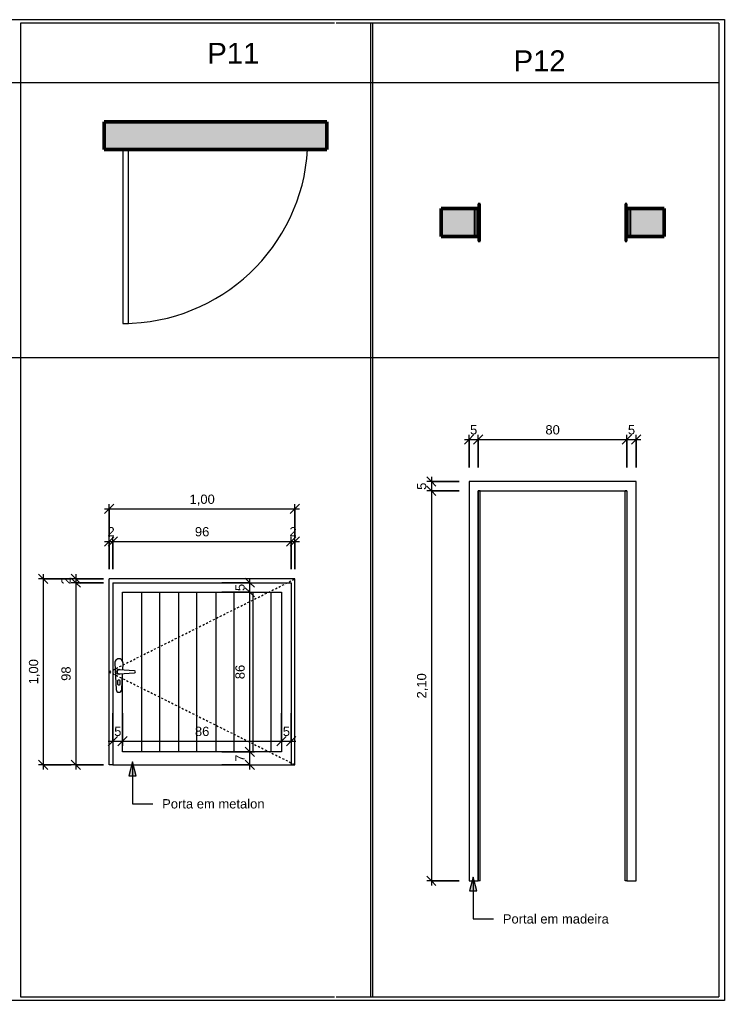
# Model space of a CAD drawing. Header units: millimetres. Extents: x 502 to 64776, y -45 to 5297.
# Drawn here: x 35414 to 39209, y -45 to 5235 of the extents above; entities that cross this region are included whole.
import ezdxf

# ---------------------------------------------------------------- set-up
doc = ezdxf.new("R2010")
doc.units = ezdxf.units.MM
doc.linetypes.add('Traço', pattern=[20.833333, 10.416667, -10.416667])
for name, color, linetype, lineweight in [('A-ANNO-DIMS', 211, 'Continuous', 9), ('A-ANNO-DIMS-25', 211, 'Continuous', 9), ('A-DETL-THIN', 151, 'Continuous', 9), ('A-DOOR', 31, 'Continuous', 25), ('A-DOOR-FRAM', 31, 'Continuous', 9), ('A-WALL', 113, 'Continuous', 50), ('A-WALL-PATT', 111, 'Continuous', 25), ('G-ANNO-TEXT', 231, 'Continuous', 9)]:
    doc.layers.add(name, color=color, linetype=linetype, lineweight=lineweight)
doc.styles.add('@Arial Unicode MS', font='ARIALUNI.TTF', dxfattribs={"height": 50})
doc.styles.add('Arial', font='arial.ttf', dxfattribs={"height": 112.5})
doc.styles.add('Arial_2', font='arial.ttf', dxfattribs={"height": 50})
doc.dimstyles.new('CRT_-__Metros_-_Linha_de_chamada_3_5_mm', dxfattribs={"dimscale": 304.8, "dimtxt": 50.292243, "dimasz": 0.164042, "dimexe": 0.082021, "dimexo": 0.0625, "dimgap": 0.04101, "dimtad": 1, "dimlfac": 0.001, "dimrnd": 0.01, "dimzin": 0, "dimdsep": 46, "dimtxsty": '@Arial Unicode MS', "dimblk1": 'OBLIQUE', "dimblk2": 'OBLIQUE', "dimsah": 1, "dimcen": 0.09, "dimdle": 0.082021, "dimazin": 0, "dimtfac": 1, "dimtdec": 4, "dimtix": 1, "dimtmove": 0, "dimatfit": 3, "dimfxl": 0.492126, "dimfxlon": 1, "dimtvp": 1, "dimtolj": 1, "dimtzin": 0, "dimarcsym": 2})
doc.dimstyles.new('CRT_-__Metros_-_Linha_de_chamada_3_5_mm_1', dxfattribs={"dimscale": 304.8, "dimtxt": 50.292243, "dimasz": 0.164042, "dimexe": 0.082021, "dimexo": 0.0625, "dimgap": 0.04101, "dimtad": 1, "dimdec": 0, "dimlfac": 0.1, "dimdsep": 46, "dimtxsty": '@Arial Unicode MS', "dimblk1": 'OBLIQUE', "dimblk2": 'OBLIQUE', "dimsah": 1, "dimcen": 0.09, "dimdle": 0.082021, "dimazin": 0, "dimtfac": 1, "dimtdec": 4, "dimtix": 1, "dimtmove": 0, "dimatfit": 3, "dimfxl": 0.492126, "dimfxlon": 1, "dimtvp": 1, "dimtolj": 1, "dimtzin": 0, "dimarcsym": 2})

# ---------------------------------------------------------------- blocks, each defined once
blk = doc.blocks.new('Family - ___-4161208-DETALHAMENTO DE PORTAS 02')
at = {"layer": 'A-DOOR', "linetype": 'Traço', "lineweight": 9}
for q in [(15922.2, 2223.4), (15922.2, 1223.4)]:
    blk.add_line((14922.2, 1723.4), q, dxfattribs=at)
at = {"layer": 'A-DOOR', "lineweight": 9}
for p, q in [((14922.2, 1223.4), (14922.2, 2223.4)), ((15922.2, 2223.4), (14922.2, 2223.4)), ((15922.2, 1223.4), (15922.2, 2223.4)), ((14942.2, 2203.4), (14942.2, 1223.4)), ((14942.2, 2203.4), (15902.2, 2203.4)), ((15902.2, 2203.4), (15902.2, 1223.4)), ((14994.2, 1781.1), (14994.2, 2151.4)), ((14994.2, 2151.4), (15850.2, 2151.4)), ((15095.7, 2151.4), (15095.7, 1293.4)), ((15192.7, 2151.4), (15192.7, 1293.4)), ((15192.7, 2151.4), (15192.7, 1293.4)), ((15295.7, 2151.4), (15295.7, 1293.4)), ((15392.7, 2151.4), (15392.7, 1293.4)), ((15392.7, 2151.4), (15392.7, 1293.4)), ((15495.7, 2151.4), (15495.7, 1293.4)), ((15592.7, 2151.4), (15592.7, 1293.4)), ((15592.7, 2151.4), (15592.7, 1293.4)), ((15695.7, 2151.4), (15695.7, 1293.4)), ((15792.7, 2151.4), (15792.7, 1293.4)), ((15792.7, 2151.4), (15792.7, 1293.4)), ((15850.2, 2151.4), (15850.2, 1293.4)), ((14951.8, 1769.7), (14959.2, 1627.6)), ((14994.7, 1732.5), (14996.7, 1769.7)), ((15058.5, 1729.4), (14974.7, 1733.4)), ((14974.7, 1713.4), (15058.5, 1717.4)), ((14989.2, 1627.6), (14993.8, 1714.3)), ((14994.2, 1293.4), (14994.2, 1714.4)), ((14966.7, 1674.9), (14966.7, 1656.9)), ((14978.2, 1678.4), (14970.2, 1678.4)), ((14970.2, 1653.4), (14978.2, 1653.4)), ((14981.7, 1656.9), (14981.7, 1674.9)), ((15850.2, 1293.4), (14994.2, 1293.4)), ((14942.2, 1223.4), (14922.2, 1223.4)), ((14942.2, 1223.4), (15902.2, 1223.4)), ((15902.2, 1223.4), (15922.2, 1223.4))]:
    blk.add_line(p, q, dxfattribs=at)
for centre, radius, start, end in [((14974.2, 1770.9), 22.5, 356.983, 183.017), ((14974.2, 1723.4), 12.5, 55.4333, 180), ((14974.2, 1723.4), 12.5, 180, 304.5667), ((14974.2, 1723.4), 10, 87.2706, 272.7294), ((15058.2, 1723.4), 6, 272.7294, 87.2706), ((14970.2, 1674.9), 3.5, 90, 180), ((14970.2, 1656.9), 3.5, 180, 270), ((14978.2, 1674.9), 3.5, 0, 90), ((14978.2, 1656.9), 3.5, 270, 0), ((14974.2, 1628.4), 15, 183.017, 356.9955)]:
    blk.add_arc(centre, radius, start, end, dxfattribs=at)
blk = doc.blocks.new('Family - ___-4161210-DETALHAMENTO DE PORTAS 02')
at = {"layer": 'A-WALL-PATT'}
blk.add_hatch(color=256, dxfattribs=at).paths.add_polyline_path([(16094.2, 4535.1), (16094.2, 4685.1), (14894.2, 4685.1), (14894.2, 4535.1)])
at = {"layer": 'A-DOOR', "lineweight": 9}
for p, q in [((14996.2, 4535.1), (14996.2, 3599.1)), ((15026.2, 3599.1), (15026.2, 4535.1)), ((14996.2, 3599.1), (15026.2, 3599.1))]:
    blk.add_line(p, q, dxfattribs=at)
blk.add_arc((14996.2, 4595.1), 996, 270, 356.5441, dxfattribs=at)
at = {"layer": 'A-WALL'}
for p, q in [((16094.2, 4685.1), (14894.2, 4685.1)), ((14894.2, 4685.1), (14894.2, 4535.1)), ((16094.2, 4535.1), (16094.2, 4685.1)), ((14894.2, 4535.1), (16094.2, 4535.1))]:
    blk.add_line(p, q, dxfattribs=at)
blk = doc.blocks.new('Family - ___-4291810-DETALHAMENTO DE PORTAS 02')
at = {"layer": 'A-DOOR', "lineweight": 9}
for p, q in [((16909.4, 2697.5), (16909.4, 597.5)), ((16919.4, 2697.5), (16909.4, 2697.5)), ((16919.4, 597.5), (16919.4, 2697.5)), ((17699.4, 597.5), (17699.4, 2697.5)), ((17709.4, 2697.5), (17699.4, 2697.5)), ((17709.4, 2697.5), (17709.4, 597.5)), ((16919.4, 597.5), (16909.4, 597.5)), ((17709.4, 597.5), (17699.4, 597.5))]:
    blk.add_line(p, q, dxfattribs=at)
at = {"layer": 'A-DOOR-FRAM'}
for p, q in [((17759.4, 2747.5), (16859.4, 2747.5)), ((16859.4, 2747.5), (16859.4, 597.5)), ((17759.4, 597.5), (17759.4, 2747.5)), ((16909.4, 597.5), (16909.4, 2697.5)), ((16909.4, 2697.5), (17709.4, 2697.5)), ((17709.4, 2697.5), (17709.4, 597.5)), ((16859.4, 597.5), (16909.4, 597.5)), ((17709.4, 597.5), (17759.4, 597.5))]:
    blk.add_line(p, q, dxfattribs=at)
blk = doc.blocks.new('Family - ___-4291812-DETALHAMENTO DE PORTAS 02')
at = {"layer": 'A-WALL-PATT'}
h = blk.add_hatch(color=256, dxfattribs=at)
h.paths.add_polyline_path([(16909.4, 4067.1), (16909.4, 4217.1), (16709.4, 4217.1), (16709.4, 4067.1)])
h.paths.add_polyline_path([(17709.4, 4067.1), (17909.4, 4067.1), (17909.4, 4217.1), (17709.4, 4217.1)])
at = {"layer": 'A-DOOR'}
for p, q in [((16919.4, 4242.1), (16909.4, 4242.1)), ((16909.4, 4242.1), (16909.4, 4217.1)), ((16919.4, 4042.1), (16919.4, 4242.1)), ((17699.4, 4242.1), (17699.4, 4042.1)), ((17709.4, 4242.1), (17699.4, 4242.1)), ((17709.4, 4217.1), (17709.4, 4242.1)), ((16909.4, 4217.1), (16889.4, 4217.1)), ((16889.4, 4217.1), (16889.4, 4067.1)), ((17729.4, 4217.1), (17709.4, 4217.1)), ((17729.4, 4067.1), (17729.4, 4217.1)), ((16889.4, 4067.1), (16909.4, 4067.1)), ((16909.4, 4067.1), (16909.4, 4042.1)), ((17709.4, 4042.1), (17709.4, 4067.1)), ((17709.4, 4067.1), (17729.4, 4067.1)), ((16909.4, 4042.1), (16919.4, 4042.1)), ((17699.4, 4042.1), (17709.4, 4042.1))]:
    blk.add_line(p, q, dxfattribs=at)
at = {"layer": 'A-WALL'}
for p, q in [((16909.4, 4217.1), (16709.4, 4217.1)), ((16709.4, 4217.1), (16709.4, 4067.1)), ((16909.4, 4067.1), (16909.4, 4217.1)), ((17909.4, 4217.1), (17709.4, 4217.1)), ((17709.4, 4217.1), (17709.4, 4067.1)), ((17909.4, 4067.1), (17909.4, 4217.1)), ((16709.4, 4067.1), (16909.4, 4067.1)), ((17709.4, 4067.1), (17909.4, 4067.1))]:
    blk.add_line(p, q, dxfattribs=at)
blk = doc.blocks.new('DIMBLOCK93-DETALHAMENTO DE PORTAS 02')
at = {"layer": 'A-ANNO-DIMS-25', "lineweight": 18}
for p, q in [((35716.7, 2223.4), (35691.7, 2248.4)), ((35716.7, 2203.4), (35691.7, 2228.4)), ((35716.7, 2223.4), (35741.7, 2198.4)), ((35716.7, 2203.4), (35741.7, 2178.4))]:
    blk.add_line(p, q, dxfattribs=at)
at = {"layer": 'A-ANNO-DIMS-25'}
for p, q in [((35866.7, 2223.4), (35691.7, 2223.4)), ((35716.7, 2248.4), (35716.7, 2203.4)), ((35716.7, 2223.4), (35866.7, 2223.4)), ((35866.7, 2203.4), (35691.7, 2203.4)), ((35716.7, 2203.4), (35866.7, 2203.4))]:
    blk.add_line(p, q, dxfattribs=at)
at = {"layer": 'A-ANNO-DIMS-25', "color": 0, "insert": (35639.3, 2194.1), "char_height": 50, "width": 46.468, "attachment_point": 1, "rotation": 90, "line_spacing_factor": 1.117605, "style": '@Arial Unicode MS'}
blk.add_mtext('2', dxfattribs=at)
blk = doc.blocks.new('_Oblique')
at = {"color": 0, "linetype": 'ByBlock', "lineweight": -2}
blk.add_line((-0.5, -0.5), (0.5, 0.5), dxfattribs=at)
blk = doc.blocks.new('DIMBLOCK94-DETALHAMENTO DE PORTAS 02')
at = {"layer": 'A-ANNO-DIMS-25', "lineweight": 18}
for p, q in [((35716.7, 2203.4), (35691.7, 2228.4)), ((35716.7, 2203.4), (35741.7, 2178.4)), ((35716.7, 1223.4), (35691.7, 1248.4)), ((35716.7, 1223.4), (35741.7, 1198.4))]:
    blk.add_line(p, q, dxfattribs=at)
at = {"layer": 'A-ANNO-DIMS-25'}
for p, q in [((35866.7, 2203.4), (35691.7, 2203.4)), ((35716.7, 2203.4), (35716.7, 1198.4)), ((35716.7, 2203.4), (35866.7, 2203.4)), ((35866.7, 1223.4), (35691.7, 1223.4)), ((35716.7, 1223.4), (35866.7, 1223.4))]:
    blk.add_line(p, q, dxfattribs=at)
at = {"layer": 'A-ANNO-DIMS-25', "color": 0, "insert": (35639.3, 1674.7), "char_height": 50, "width": 92.937, "attachment_point": 1, "rotation": 90, "line_spacing_factor": 1.117605, "style": '@Arial Unicode MS'}
blk.add_mtext('98', dxfattribs=at)
blk = doc.blocks.new('DIMBLOCK95-DETALHAMENTO DE PORTAS 02')
at = {"layer": 'A-ANNO-DIMS-25', "lineweight": 18}
for p, q in [((35897, 2425.3), (35922, 2450.3)), ((35917, 2425.3), (35942, 2450.3)), ((35897, 2425.3), (35872, 2400.3)), ((35917, 2425.3), (35892, 2400.3))]:
    blk.add_line(p, q, dxfattribs=at)
at = {"layer": 'A-ANNO-DIMS-25'}
for p, q in [((35897, 2275.3), (35897, 2450.3)), ((35917, 2275.3), (35917, 2450.3)), ((35872, 2425.3), (35917, 2425.3)), ((35897, 2425.3), (35897, 2275.3)), ((35917, 2425.3), (35917, 2275.3))]:
    blk.add_line(p, q, dxfattribs=at)
at = {"layer": 'A-ANNO-DIMS-25', "color": 0, "insert": (35887.6, 2502.7), "char_height": 50, "width": 46.468, "attachment_point": 1, "line_spacing_factor": 1.117605, "style": '@Arial Unicode MS'}
blk.add_mtext('2', dxfattribs=at)
blk = doc.blocks.new('DIMBLOCK96-DETALHAMENTO DE PORTAS 02')
at = {"layer": 'A-ANNO-DIMS-25', "lineweight": 18}
for p, q in [((35917, 2425.3), (35942, 2450.3)), ((36877, 2425.3), (36902, 2450.3)), ((35917, 2425.3), (35892, 2400.3)), ((36877, 2425.3), (36852, 2400.3))]:
    blk.add_line(p, q, dxfattribs=at)
at = {"layer": 'A-ANNO-DIMS-25'}
for p, q in [((35917, 2275.3), (35917, 2450.3)), ((36877, 2275.3), (36877, 2450.3)), ((35917, 2425.3), (36877, 2425.3)), ((35917, 2425.3), (35917, 2275.3)), ((36877, 2425.3), (36877, 2275.3))]:
    blk.add_line(p, q, dxfattribs=at)
at = {"layer": 'A-ANNO-DIMS-25', "color": 0, "insert": (36358.3, 2502.7), "char_height": 50, "width": 92.937, "attachment_point": 1, "line_spacing_factor": 1.117605, "style": '@Arial Unicode MS'}
blk.add_mtext('96', dxfattribs=at)
blk = doc.blocks.new('DIMBLOCK97-DETALHAMENTO DE PORTAS 02')
at = {"layer": 'A-ANNO-DIMS-25', "lineweight": 18}
for p, q in [((36877, 2425.3), (36902, 2450.3)), ((36897, 2425.3), (36922, 2450.3)), ((36877, 2425.3), (36852, 2400.3)), ((36897, 2425.3), (36872, 2400.3))]:
    blk.add_line(p, q, dxfattribs=at)
at = {"layer": 'A-ANNO-DIMS-25'}
for p, q in [((36877, 2275.3), (36877, 2450.3)), ((36897, 2275.3), (36897, 2450.3)), ((36877, 2425.3), (36922, 2425.3)), ((36877, 2425.3), (36877, 2275.3)), ((36897, 2425.3), (36897, 2275.3))]:
    blk.add_line(p, q, dxfattribs=at)
at = {"layer": 'A-ANNO-DIMS-25', "color": 0, "insert": (36867.6, 2502.7), "char_height": 50, "width": 46.468, "attachment_point": 1, "line_spacing_factor": 1.117605, "style": '@Arial Unicode MS'}
blk.add_mtext('2', dxfattribs=at)
blk = doc.blocks.new('DIMBLOCK98-DETALHAMENTO DE PORTAS 02')
at = {"layer": 'A-ANNO-DIMS-25'}
for p, q in [((36503.6, 1293.4), (36678.6, 1293.4)), ((36653.6, 1293.4), (36503.6, 1293.4)), ((36653.6, 1198.4), (36653.6, 1293.4)), ((36503.6, 1223.4), (36678.6, 1223.4)), ((36653.6, 1223.4), (36503.6, 1223.4))]:
    blk.add_line(p, q, dxfattribs=at)
at = {"layer": 'A-ANNO-DIMS-25', "lineweight": 18}
for p, q in [((36653.6, 1293.4), (36628.6, 1318.4)), ((36653.6, 1293.4), (36678.6, 1268.4)), ((36653.6, 1223.4), (36628.6, 1248.4)), ((36653.6, 1223.4), (36678.6, 1198.4))]:
    blk.add_line(p, q, dxfattribs=at)
at = {"layer": 'A-ANNO-DIMS-25', "color": 0, "insert": (36576.2, 1239.1), "char_height": 50, "width": 46.468, "attachment_point": 1, "rotation": 90, "line_spacing_factor": 1.117605, "style": '@Arial Unicode MS'}
blk.add_mtext('7', dxfattribs=at)
blk = doc.blocks.new('DIMBLOCK99-DETALHAMENTO DE PORTAS 02')
at = {"layer": 'A-ANNO-DIMS-25', "lineweight": 18}
for p, q in [((36653.6, 2151.4), (36628.6, 2176.4)), ((36653.6, 2151.4), (36678.6, 2126.4)), ((36653.6, 1293.4), (36628.6, 1318.4)), ((36653.6, 1293.4), (36678.6, 1268.4))]:
    blk.add_line(p, q, dxfattribs=at)
at = {"layer": 'A-ANNO-DIMS-25'}
for p, q in [((36503.6, 2151.4), (36678.6, 2151.4)), ((36653.6, 2151.4), (36503.6, 2151.4)), ((36653.6, 1293.4), (36653.6, 2151.4)), ((36503.6, 1293.4), (36678.6, 1293.4)), ((36653.6, 1293.4), (36503.6, 1293.4))]:
    blk.add_line(p, q, dxfattribs=at)
at = {"layer": 'A-ANNO-DIMS-25', "color": 0, "insert": (36576.2, 1683.7), "char_height": 50, "width": 92.937, "attachment_point": 1, "rotation": 90, "line_spacing_factor": 1.117605, "style": '@Arial Unicode MS'}
blk.add_mtext('86', dxfattribs=at)
blk = doc.blocks.new('DIMBLOCK100-DETALHAMENTO DE PORTAS 02')
at = {"layer": 'A-ANNO-DIMS-25', "lineweight": 18}
for p, q in [((36653.6, 2203.4), (36628.6, 2228.4)), ((36653.6, 2151.4), (36628.6, 2176.4)), ((36653.6, 2203.4), (36678.6, 2178.4)), ((36653.6, 2151.4), (36678.6, 2126.4))]:
    blk.add_line(p, q, dxfattribs=at)
at = {"layer": 'A-ANNO-DIMS-25'}
for p, q in [((36653.6, 2151.4), (36653.6, 2228.4)), ((36503.6, 2203.4), (36678.6, 2203.4)), ((36653.6, 2203.4), (36503.6, 2203.4)), ((36503.6, 2151.4), (36678.6, 2151.4)), ((36653.6, 2151.4), (36503.6, 2151.4))]:
    blk.add_line(p, q, dxfattribs=at)
at = {"layer": 'A-ANNO-DIMS-25', "color": 0, "insert": (36576.2, 2158.1), "char_height": 50, "width": 46.468, "attachment_point": 1, "rotation": 90, "line_spacing_factor": 1.117605, "style": '@Arial Unicode MS'}
blk.add_mtext('5', dxfattribs=at)
blk = doc.blocks.new('DIMBLOCK101-DETALHAMENTO DE PORTAS 02')
at = {"layer": 'A-ANNO-DIMS-25'}
for p, q in [((35917, 1500.4), (35917, 1325.4)), ((35917, 1350.4), (35917, 1500.4)), ((35969, 1500.4), (35969, 1325.4)), ((35969, 1350.4), (35969, 1500.4)), ((35892, 1350.4), (35969, 1350.4))]:
    blk.add_line(p, q, dxfattribs=at)
at = {"layer": 'A-ANNO-DIMS-25', "lineweight": 18}
for p, q in [((35917, 1350.4), (35942, 1375.4)), ((35969, 1350.4), (35994, 1375.4)), ((35917, 1350.4), (35892, 1325.4)), ((35969, 1350.4), (35944, 1325.4))]:
    blk.add_line(p, q, dxfattribs=at)
at = {"layer": 'A-ANNO-DIMS-25', "color": 0, "insert": (35923.6, 1427.8), "char_height": 50, "width": 46.468, "attachment_point": 1, "line_spacing_factor": 1.117605, "style": '@Arial Unicode MS'}
blk.add_mtext('5', dxfattribs=at)
blk = doc.blocks.new('DIMBLOCK102-DETALHAMENTO DE PORTAS 02')
at = {"layer": 'A-ANNO-DIMS-25'}
for p, q in [((35969, 1500.4), (35969, 1325.4)), ((35969, 1350.4), (35969, 1500.4)), ((36825, 1500.4), (36825, 1325.4)), ((36825, 1350.4), (36825, 1500.4)), ((35969, 1350.4), (36825, 1350.4))]:
    blk.add_line(p, q, dxfattribs=at)
at = {"layer": 'A-ANNO-DIMS-25', "lineweight": 18}
for p, q in [((35969, 1350.4), (35994, 1375.4)), ((36825, 1350.4), (36850, 1375.4)), ((35969, 1350.4), (35944, 1325.4)), ((36825, 1350.4), (36800, 1325.4))]:
    blk.add_line(p, q, dxfattribs=at)
at = {"layer": 'A-ANNO-DIMS-25', "color": 0, "insert": (36358.3, 1427.8), "char_height": 50, "width": 92.937, "attachment_point": 1, "line_spacing_factor": 1.117605, "style": '@Arial Unicode MS'}
blk.add_mtext('86', dxfattribs=at)
blk = doc.blocks.new('DIMBLOCK103-DETALHAMENTO DE PORTAS 02')
at = {"layer": 'A-ANNO-DIMS-25'}
for p, q in [((36825, 1500.4), (36825, 1325.4)), ((36825, 1350.4), (36825, 1500.4)), ((36877, 1500.4), (36877, 1325.4)), ((36877, 1350.4), (36877, 1500.4)), ((36825, 1350.4), (36902, 1350.4))]:
    blk.add_line(p, q, dxfattribs=at)
at = {"layer": 'A-ANNO-DIMS-25', "lineweight": 18}
for p, q in [((36825, 1350.4), (36850, 1375.4)), ((36877, 1350.4), (36902, 1375.4)), ((36825, 1350.4), (36800, 1325.4)), ((36877, 1350.4), (36852, 1325.4))]:
    blk.add_line(p, q, dxfattribs=at)
at = {"layer": 'A-ANNO-DIMS-25', "color": 0, "insert": (36831.6, 1427.8), "char_height": 50, "width": 46.468, "attachment_point": 1, "line_spacing_factor": 1.117605, "style": '@Arial Unicode MS'}
blk.add_mtext('5', dxfattribs=at)
blk = doc.blocks.new('DIMBLOCK104-DETALHAMENTO DE PORTAS 02')
at = {"layer": 'A-ANNO-DIMS-25'}
for p, q in [((35872, 2600.3), (36922, 2600.3)), ((35897, 2450.3), (35897, 2625.3)), ((35897, 2600.3), (35897, 2450.3)), ((36897, 2450.3), (36897, 2625.3)), ((36897, 2600.3), (36897, 2450.3))]:
    blk.add_line(p, q, dxfattribs=at)
at = {"layer": 'A-ANNO-DIMS-25', "lineweight": 18}
for p, q in [((35897, 2600.3), (35872, 2575.3)), ((35897, 2600.3), (35922, 2625.3)), ((36897, 2600.3), (36872, 2575.3)), ((36897, 2600.3), (36922, 2625.3))]:
    blk.add_line(p, q, dxfattribs=at)
at = {"layer": 'A-ANNO-DIMS-25', "color": 0, "insert": (36329.4, 2677.7), "char_height": 50, "width": 162.337, "attachment_point": 1, "line_spacing_factor": 1.117605, "style": '@Arial Unicode MS'}
blk.add_mtext('1,00', dxfattribs=at)
blk = doc.blocks.new('DIMBLOCK105-DETALHAMENTO DE PORTAS 02')
at = {"layer": 'A-ANNO-DIMS-25', "lineweight": 18}
for p, q in [((35541.7, 2223.4), (35516.7, 2248.4)), ((35541.7, 2223.4), (35566.7, 2198.4)), ((35541.7, 1223.4), (35516.7, 1248.4)), ((35541.7, 1223.4), (35566.7, 1198.4))]:
    blk.add_line(p, q, dxfattribs=at)
at = {"layer": 'A-ANNO-DIMS-25'}
for p, q in [((35691.7, 2223.4), (35516.7, 2223.4)), ((35541.7, 2248.4), (35541.7, 1198.4)), ((35541.7, 2223.4), (35691.7, 2223.4)), ((35691.7, 1223.4), (35516.7, 1223.4)), ((35541.7, 1223.4), (35691.7, 1223.4))]:
    blk.add_line(p, q, dxfattribs=at)
at = {"layer": 'A-ANNO-DIMS-25', "color": 0, "insert": (35464.3, 1655.8), "char_height": 50, "width": 162.337, "attachment_point": 1, "rotation": 90, "line_spacing_factor": 1.117605, "style": '@Arial Unicode MS'}
blk.add_mtext('1,00', dxfattribs=at)
blk = doc.blocks.new('DIMBLOCK143-DETALHAMENTO DE PORTAS 02')
at = {"layer": 'A-ANNO-DIMS-25'}
for p, q in [((37809.2, 2974), (37884.2, 2974)), ((37834.2, 2824), (37834.2, 2999)), ((37834.2, 2974), (37834.2, 2824)), ((37884.2, 2824), (37884.2, 2999)), ((37884.2, 2974), (37884.2, 2824))]:
    blk.add_line(p, q, dxfattribs=at)
at = {"layer": 'A-ANNO-DIMS-25', "lineweight": 18}
for p, q in [((37834.2, 2974), (37809.2, 2949)), ((37834.2, 2974), (37859.2, 2999)), ((37884.2, 2974), (37859.2, 2949)), ((37884.2, 2974), (37909.2, 2999))]:
    blk.add_line(p, q, dxfattribs=at)
at = {"layer": 'A-ANNO-DIMS-25', "color": 0, "insert": (37839.8, 3051.4), "char_height": 50, "width": 46.468, "attachment_point": 1, "line_spacing_factor": 1.117605, "style": '@Arial Unicode MS'}
blk.add_mtext('5', dxfattribs=at)
blk = doc.blocks.new('DIMBLOCK144-DETALHAMENTO DE PORTAS 02')
at = {"layer": 'A-ANNO-DIMS-25', "lineweight": 18}
for p, q in [((37884.2, 2974), (37859.2, 2949)), ((37884.2, 2974), (37909.2, 2999)), ((38684.2, 2974), (38659.2, 2949)), ((38684.2, 2974), (38709.2, 2999))]:
    blk.add_line(p, q, dxfattribs=at)
at = {"layer": 'A-ANNO-DIMS-25'}
for p, q in [((37884.2, 2824), (37884.2, 2999)), ((37884.2, 2974), (38684.2, 2974)), ((37884.2, 2974), (37884.2, 2824)), ((38684.2, 2824), (38684.2, 2999)), ((38684.2, 2974), (38684.2, 2824))]:
    blk.add_line(p, q, dxfattribs=at)
at = {"layer": 'A-ANNO-DIMS-25', "color": 0, "insert": (38245.5, 3051.4), "char_height": 50, "width": 92.937, "attachment_point": 1, "line_spacing_factor": 1.117605, "style": '@Arial Unicode MS'}
blk.add_mtext('80', dxfattribs=at)
blk = doc.blocks.new('DIMBLOCK145-DETALHAMENTO DE PORTAS 02')
at = {"layer": 'A-ANNO-DIMS-25', "lineweight": 18}
for p, q in [((38684.2, 2974), (38659.2, 2949)), ((38684.2, 2974), (38709.2, 2999)), ((38734.2, 2974), (38709.2, 2949)), ((38734.2, 2974), (38759.2, 2999))]:
    blk.add_line(p, q, dxfattribs=at)
at = {"layer": 'A-ANNO-DIMS-25'}
for p, q in [((38684.2, 2824), (38684.2, 2999)), ((38684.2, 2974), (38759.2, 2974)), ((38684.2, 2974), (38684.2, 2824)), ((38734.2, 2824), (38734.2, 2999)), ((38734.2, 2974), (38734.2, 2824))]:
    blk.add_line(p, q, dxfattribs=at)
at = {"layer": 'A-ANNO-DIMS-25', "color": 0, "insert": (38689.8, 3051.4), "char_height": 50, "width": 46.468, "attachment_point": 1, "line_spacing_factor": 1.117605, "style": '@Arial Unicode MS'}
blk.add_mtext('5', dxfattribs=at)
blk = doc.blocks.new('DIMBLOCK146-DETALHAMENTO DE PORTAS 02')
at = {"layer": 'A-ANNO-DIMS-25', "lineweight": 18}
for p, q in [((37631.4, 2747.5), (37606.4, 2772.5)), ((37631.4, 2747.5), (37656.4, 2722.5)), ((37631.4, 2697.5), (37606.4, 2722.5)), ((37631.4, 2697.5), (37656.4, 2672.5))]:
    blk.add_line(p, q, dxfattribs=at)
at = {"layer": 'A-ANNO-DIMS-25'}
for p, q in [((37781.4, 2747.5), (37606.4, 2747.5)), ((37631.4, 2772.5), (37631.4, 2697.5)), ((37631.4, 2747.5), (37781.4, 2747.5)), ((37781.4, 2697.5), (37606.4, 2697.5)), ((37631.4, 2697.5), (37781.4, 2697.5))]:
    blk.add_line(p, q, dxfattribs=at)
at = {"layer": 'A-ANNO-DIMS-25', "color": 0, "insert": (37554, 2703.1), "char_height": 50, "width": 46.468, "attachment_point": 1, "rotation": 90, "line_spacing_factor": 1.117605, "style": '@Arial Unicode MS'}
blk.add_mtext('5', dxfattribs=at)
blk = doc.blocks.new('DIMBLOCK147-DETALHAMENTO DE PORTAS 02')
at = {"layer": 'A-ANNO-DIMS-25', "lineweight": 18}
for p, q in [((37631.4, 2697.5), (37606.4, 2722.5)), ((37631.4, 2697.5), (37656.4, 2672.5)), ((37631.4, 597.5), (37606.4, 622.5)), ((37631.4, 597.5), (37656.4, 572.5))]:
    blk.add_line(p, q, dxfattribs=at)
at = {"layer": 'A-ANNO-DIMS-25'}
for p, q in [((37781.4, 2697.5), (37606.4, 2697.5)), ((37631.4, 2697.5), (37631.4, 572.5)), ((37631.4, 2697.5), (37781.4, 2697.5)), ((37781.4, 597.5), (37606.4, 597.5)), ((37631.4, 597.5), (37781.4, 597.5))]:
    blk.add_line(p, q, dxfattribs=at)
at = {"layer": 'A-ANNO-DIMS-25', "color": 0, "insert": (37554, 1579.9), "char_height": 50, "width": 162.337, "attachment_point": 1, "rotation": 90, "line_spacing_factor": 1.117605, "style": '@Arial Unicode MS'}
blk.add_mtext('2,10', dxfattribs=at)

msp = doc.modelspace()

# ---------------------------------------------------------------- hatches: boundary and pattern name
at = {"layer": 'G-ANNO-TEXT'}
for points in [[(36021.857, 1238.214), (36001.761, 1163.214), (36041.953, 1163.214)], [(37856.309, 618.687), (37836.212, 543.687), (37876.405, 543.687)]]:
    msp.add_hatch(color=7, dxfattribs=at).paths.add_polyline_path(points)

# ---------------------------------------------------------------- linework, layer by layer
at = {"layer": 'A-DETL-THIN'}
for p, q in [((21476.59, 5234.608), (39209.292, 5234.608)), ((39209.292, 5234.608), (39209.292, -45.392)), ((35419.362, 5214.608), (35419.362, -25.392)), ((37109.434, 5214.608), (35419.362, 5214.608)), ((39179.292, 5214.608), (37119.434, 5214.608)), ((37304.562, 5214.608), (37304.562, -25.392)), ((37314.562, 5214.608), (37314.562, -25.392)), ((39179.292, 5214.608), (39179.292, -25.392)), ((39179.292, 4894.608), (21796.59, 4894.608)), ((39179.292, 4894.608), (27512.541, 4894.608)), ((39179.292, 3414.608), (21796.59, 3414.608)), ((39209.292, -45.392), (21476.59, -45.392)), ((35419.362, -25.392), (37109.434, -25.392)), ((37119.434, -25.392), (39179.292, -25.392))]:
    msp.add_line(p, q, dxfattribs=at)
at = {"layer": 'G-ANNO-TEXT', "color": 7}
for p, q in [((36021.857, 1238.214), (36001.761, 1163.214)), ((36041.953, 1163.214), (36021.857, 1238.214)), ((36021.857, 1238.214), (36021.857, 1012.877)), ((36001.761, 1163.214), (36041.953, 1163.214)), ((36021.857, 1012.877), (36131.097, 1012.877)), ((37856.309, 618.687), (37836.212, 543.687)), ((37876.405, 543.687), (37856.309, 618.687)), ((37856.309, 618.687), (37856.309, 393.351)), ((37836.212, 543.687), (37876.405, 543.687)), ((37856.309, 393.351), (37965.549, 393.351))]:
    msp.add_line(p, q, dxfattribs=at)

# ---------------------------------------------------------------- block references
at = {"layer": 'A-DOOR', "lineweight": 9}
for name in ['Family - ___-4291810-DETALHAMENTO DE PORTAS 02', 'Family - ___-4161208-DETALHAMENTO DE PORTAS 02']:
    msp.add_blockref(name, (20974.787, 0), dxfattribs=at)
at = {"layer": 'A-WALL', "lineweight": 25}
for name in ['Family - ___-4161210-DETALHAMENTO DE PORTAS 02', 'Family - ___-4291812-DETALHAMENTO DE PORTAS 02']:
    msp.add_blockref(name, (20974.787, 0), dxfattribs=at)

# ---------------------------------------------------------------- texts
at = {"layer": 'G-ANNO-TEXT', "color": 7, "char_height": 112.5, "width": 340.71719, "attachment_point": 1, "style": 'Arial', "bg_fill": 3, "box_fill_scale": 1.25, "bg_fill_color": 256, "bg_fill_true_color": 13158600, "bg_fill_transparency": 0}
for s, insert in [('P11', (36425.383, 5109.547)), ('P12', (38074.578, 5069.271))]:
    msp.add_mtext(s, dxfattribs=dict(at, insert=insert))
at = {"layer": 'G-ANNO-TEXT', "color": 7, "char_height": 50, "attachment_point": 1, "style": 'Arial_2'}
for s, insert, width in [('Porta em metalon', (36181.897, 1037.877), 683.43859), ('Portal em madeira', (38016.349, 418.351), 707.48922)]:
    msp.add_mtext(s, dxfattribs=dict(at, insert=insert, width=width))

# ---------------------------------------------------------------- dimensions: what is measured, and where the dimension line sits
at = {"layer": 'A-ANNO-DIMS'}
for base, p1, p2, dimstyle, override, picture, middle in [((37884.197, 2973.954), (37834.197, 2823.954), (37884.197, 2823.954), 'CRT_-__Metros_-_Linha_de_chamada_3_5_mm_1', {"dimpost": '<>', "dimfxl": 50}, 'DIMBLOCK143-DETALHAMENTO DE PORTAS 02', (37859.197, 3011.88)), ((38684.197, 2973.954), (37884.197, 2823.954), (38684.197, 2823.954), 'CRT_-__Metros_-_Linha_de_chamada_3_5_mm_1', {"dimpost": '<>', "dimfxl": 800}, 'DIMBLOCK144-DETALHAMENTO DE PORTAS 02', (38284.197, 3012)), ((38734.197, 2973.954), (38684.197, 2823.954), (38734.197, 2823.954), 'CRT_-__Metros_-_Linha_de_chamada_3_5_mm_1', {"dimpost": '<>', "dimfxl": 50}, 'DIMBLOCK145-DETALHAMENTO DE PORTAS 02', (38709.197, 3011.88)), ((36897.006, 2600.337), (35897.006, 2450.337), (36897.006, 2450.337), 'CRT_-__Metros_-_Linha_de_chamada_3_5_mm', {"dimpost": '<>', "dimfxl": 1000}, 'DIMBLOCK104-DETALHAMENTO DE PORTAS 02', (36397.006, 2638.383)), ((35917.006, 2425.337), (35897.006, 2275.337), (35917.006, 2275.337), 'CRT_-__Metros_-_Linha_de_chamada_3_5_mm_1', {"dimpost": '<>', "dimfxl": 20}, 'DIMBLOCK95-DETALHAMENTO DE PORTAS 02', (35907.006, 2462.957)), ((36877.006, 2425.337), (35917.006, 2275.337), (36877.006, 2275.337), 'CRT_-__Metros_-_Linha_de_chamada_3_5_mm_1', {"dimpost": '<>', "dimfxl": 960}, 'DIMBLOCK96-DETALHAMENTO DE PORTAS 02', (36397.006, 2463.383)), ((36897.006, 2425.337), (36877.006, 2275.337), (36897.006, 2275.337), 'CRT_-__Metros_-_Linha_de_chamada_3_5_mm_1', {"dimpost": '<>', "dimfxl": 20}, 'DIMBLOCK97-DETALHAMENTO DE PORTAS 02', (36887.006, 2462.957)), ((35969.006, 1350.429), (35917.006, 1500.429), (35969.006, 1500.429), 'CRT_-__Metros_-_Linha_de_chamada_3_5_mm_1', {"dimpost": '<>', "dimfxl": 52}, 'DIMBLOCK101-DETALHAMENTO DE PORTAS 02', (35943.006, 1388.356)), ((36825.006, 1350.429), (35969.006, 1500.429), (36825.006, 1500.429), 'CRT_-__Metros_-_Linha_de_chamada_3_5_mm_1', {"dimpost": '<>', "dimfxl": 856}, 'DIMBLOCK102-DETALHAMENTO DE PORTAS 02', (36397.006, 1388.475)), ((36877.006, 1350.429), (36825.006, 1500.429), (36877.006, 1500.429), 'CRT_-__Metros_-_Linha_de_chamada_3_5_mm_1', {"dimpost": '<>', "dimfxl": 52}, 'DIMBLOCK103-DETALHAMENTO DE PORTAS 02', (36851.006, 1388.356))]:
    dim = msp.add_linear_dim(base=base, p1=p1, p2=p2, dimstyle=dimstyle, override=override, dxfattribs=at)
    dim.commit()
    dim.dimension.update_dxf_attribs({"geometry": picture, "text_midpoint": middle})
for base, p1, p2, dimstyle, override, picture, middle in [((37631.361, 2697.51), (37781.361, 2747.51), (37781.361, 2697.51), 'CRT_-__Metros_-_Linha_de_chamada_3_5_mm_1', {"dimpost": '<>', "dimfxl": 50}, 'DIMBLOCK146-DETALHAMENTO DE PORTAS 02', (37593.434, 2722.51)), ((37631.361, 597.51), (37781.361, 2697.51), (37781.361, 597.51), 'CRT_-__Metros_-_Linha_de_chamada_3_5_mm', {"dimpost": '<>', "dimfxl": 2100}, 'DIMBLOCK147-DETALHAMENTO DE PORTAS 02', (37593.315, 1647.51)), ((35541.72, 1223.421), (35691.72, 2223.421), (35691.72, 1223.421), 'CRT_-__Metros_-_Linha_de_chamada_3_5_mm_1', {"dimpost": '<>', "dimfxl": 1000}, 'DIMBLOCK105-DETALHAMENTO DE PORTAS 02', (35503.674, 1723.421)), ((35716.72, 2203.421), (35866.72, 2223.421), (35866.72, 2203.421), 'CRT_-__Metros_-_Linha_de_chamada_3_5_mm_1', {"dimpost": '<>', "dimfxl": 20}, 'DIMBLOCK93-DETALHAMENTO DE PORTAS 02', (35679.1, 2213.421)), ((35716.72, 1223.421), (35866.72, 2203.421), (35866.72, 1223.421), 'CRT_-__Metros_-_Linha_de_chamada_3_5_mm_1', {"dimpost": '<>', "dimfxl": 980}, 'DIMBLOCK94-DETALHAMENTO DE PORTAS 02', (35678.674, 1713.421)), ((36653.606, 2203.421), (36503.606, 2151.421), (36503.606, 2203.421), 'CRT_-__Metros_-_Linha_de_chamada_3_5_mm_1', {"dimpost": '<>', "dimfxl": 52}, 'DIMBLOCK100-DETALHAMENTO DE PORTAS 02', (36615.68, 2177.421)), ((36653.606, 2151.421), (36503.606, 1293.421), (36503.606, 2151.421), 'CRT_-__Metros_-_Linha_de_chamada_3_5_mm_1', {"dimpost": '<>', "dimfxl": 858}, 'DIMBLOCK99-DETALHAMENTO DE PORTAS 02', (36615.56, 1722.421)), ((36653.606, 1293.421), (36503.606, 1223.421), (36503.606, 1293.421), 'CRT_-__Metros_-_Linha_de_chamada_3_5_mm_1', {"dimpost": '<>', "dimfxl": 70}, 'DIMBLOCK98-DETALHAMENTO DE PORTAS 02', (36616.106, 1258.421))]:
    dim = msp.add_linear_dim(base=base, p1=p1, p2=p2, angle=90, dimstyle=dimstyle, override=override, dxfattribs=at)
    dim.commit()
    dim.dimension.update_dxf_attribs({"geometry": picture, "text_midpoint": middle})

doc.saveas('drawing.dxf')
